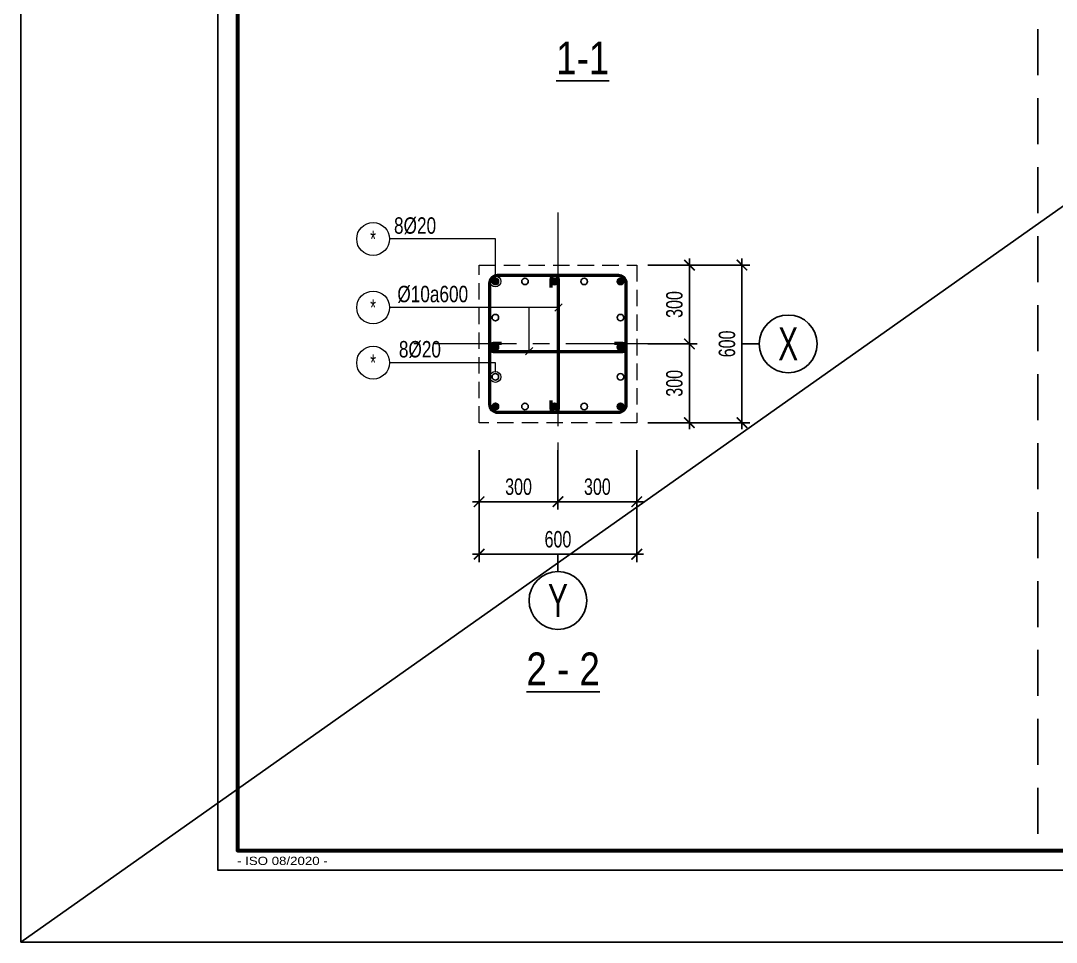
# Model space of a CAD drawing. Header units: metres. Extents: x 71 to 322128, y -14 to 304634.
# Drawn here: x 279225 to 283167, y 289784 to 293291 of the extents above; entities that cross this region are included whole.
import ezdxf
from ezdxf.enums import TextEntityAlignment as Align

# ---------------------------------------------------------------- set-up
doc = ezdxf.new("R2010")
doc.units = ezdxf.units.M
doc.header["$LTSCALE"] = 1000
doc.header["$MEASUREMENT"] = 0
doc.header["$PDMODE"] = 3
for name, pattern in [('CENTER', [2, 1.25, -0.25, 0.25, -0.25]), ('CENTER2', [1.125, 0.75, -0.125, 0.125, -0.125]), ('HIDDEN', [0.375, 0.25, -0.125])]:
    doc.linetypes.add(name, pattern=pattern)
doc.layers.get('0').update_dxf_attribs({"linetype": 'CONTINUOUS'})
doc.layers.get('Defpoints').update_dxf_attribs({"linetype": 'CONTINUOUS'})
for name, color, linetype in [('CDC -TEXT KHUNG', 7, 'CONTINUOUS'), ('CDC-KHUNGTEN', 7, 'CONTINUOUS'), ('CDC.03.BORDER', 3, 'CONTINUOUS'), ('CDC.04.HIDDEN', 8, 'HIDDEN'), ('CDC.06.TEXT', 2, 'CONTINUOUS'), ('CDC.11.NOTE', 8, 'CONTINUOUS'), ('KCS_STEEL_SNODE', 6, 'CONTINUOUS'), ('STEEL_NODE', 6, 'CONTINUOUS')]:
    doc.layers.add(name, color=color, linetype=linetype)
for name, color, linetype, lineweight in [('CDC_01.AXIS', 160, 'CENTER2', 13), ('CDC_02.DIM', 1, 'CONTINUOUS', 18), ('CDC_04.HIDDEN', 8, 'HIDDEN', 15), ('CDC_05.STEEL', 4, 'CONTINUOUS', 50), ('CDC_06.TEXT', 2, 'CONTINUOUS', 18), ('CDC_11.NOTE', 8, 'CONTINUOUS', 18), ('CDC_14.STEELNUM', 9, 'CONTINUOUS', 18)]:
    doc.layers.add(name, color=color, linetype=linetype, lineweight=lineweight)
doc.layers.add('KCS_Plotter', color=11, linetype='CONTINUOUS', plot=False)
doc.styles.add('ARIAL', font='arial.ttf', dxfattribs={"width": 0.6})
doc.styles.add('KC_SMTEXT', font='arial.ttf', dxfattribs={"width": 0.7})
doc.styles.add('KCS_SMTEXT', font='arial.ttf', dxfattribs={"width": 0.7})
doc.styles.add('KT CDC', font='arial.ttf', dxfattribs={"width": 0.85, "height": 200})
doc.dimstyles.new('KCS_DIM25', dxfattribs={"dimscale": 25, "dimtxt": 2.5, "dimasz": 1.6, "dimexe": 1.2, "dimexo": 0, "dimgap": 1, "dimtad": 1, "dimdec": 0, "dimzin": 0, "dimdsep": 46, "dimtxsty": 'KCS_SMTEXT', "dimblk": 'ARCHTICK', "dimcen": 0, "dimdle": 1, "dimclrd": 256, "dimclre": 256, "dimclrt": 2, "dimadec": 0, "dimazin": 0, "dimtfac": 1, "dimtdec": 0, "dimtix": 1, "dimtmove": 2, "dimatfit": 3, "dimfxl": 1, "dimtolj": 1, "dimtzin": 0, "dimarcsym": 0})

# ---------------------------------------------------------------- blocks, each defined once
blk = doc.blocks.new('_ArchTick')
at = {"color": 0, "linetype": 'ByBlock', "const_width": 0.15}
blk.add_lwpolyline([(-0.5, -0.5), (0.5, 0.5)], dxfattribs=at)
blk = doc.blocks.new('*D322')
at = {"layer": 'CDC_02.DIM', "color": 1, "lineweight": -2, "transparency": 16777216}
for p, q in [((281770.5, 292386.2), (281770.5, 292036.2)), ((281612.3, 292361.2), (281800.5, 292361.2)), ((281612.3, 292061.2), (281800.5, 292061.2))]:
    blk.add_line(p, q, dxfattribs=at)
at = {"layer": 'Defpoints', "color": 0, "transparency": 16777216}
for p in [(281612.3, 292361.2), (281612.3, 292061.2), (281770.5, 292061.2)]:
    blk.add_point(p, dxfattribs=at)
at = {"layer": 'CDC_02.DIM', "color": 1, "lineweight": -2, "transparency": 16777216, "xscale": 40, "yscale": 40, "zscale": 40}
for p, rotation in [((281770.5, 292361.2), 90), ((281770.5, 292061.2), 270)]:
    blk.add_blockref('_ArchTick', p, dxfattribs=dict(at, rotation=rotation))
at = {"layer": 'CDC_02.DIM', "color": 2, "transparency": 16777216, "insert": (281713.5, 292211.2), "char_height": 62.5, "attachment_point": 5, "rotation": 90, "style": 'KCS_SMTEXT'}
blk.add_mtext('\\A1;300', dxfattribs=at)
blk = doc.blocks.new('*D323')
at = {"layer": 'CDC_02.DIM', "color": 1, "lineweight": -2, "transparency": 16777216}
for p, q in [((281970.5, 292386.2), (281970.5, 291736.2)), ((281612.3, 292361.2), (282000.5, 292361.2)), ((281612.3, 291761.2), (282000.5, 291761.2))]:
    blk.add_line(p, q, dxfattribs=at)
at = {"layer": 'Defpoints', "color": 0, "transparency": 16777216}
for p in [(281612.3, 292361.2), (281612.3, 291761.2), (281970.5, 291761.2)]:
    blk.add_point(p, dxfattribs=at)
at = {"layer": 'CDC_02.DIM', "color": 1, "lineweight": -2, "transparency": 16777216, "xscale": 40, "yscale": 40, "zscale": 40}
for p, rotation in [((281970.5, 292361.2), 90), ((281970.5, 291761.2), 270)]:
    blk.add_blockref('_ArchTick', p, dxfattribs=dict(at, rotation=rotation))
at = {"layer": 'CDC_02.DIM', "color": 2, "transparency": 16777216, "insert": (281913.6, 292061.2), "char_height": 62.5, "attachment_point": 5, "rotation": 90, "style": 'KCS_SMTEXT'}
blk.add_mtext('\\A1;600', dxfattribs=at)
blk = doc.blocks.new('*D324')
at = {"layer": 'CDC_02.DIM', "color": 1, "lineweight": -2, "transparency": 16777216}
for p, q in [((281770.5, 292086.2), (281770.5, 291736.2)), ((281612.3, 292061.2), (281800.5, 292061.2)), ((281612.3, 291761.2), (281800.5, 291761.2))]:
    blk.add_line(p, q, dxfattribs=at)
at = {"layer": 'Defpoints', "color": 0, "transparency": 16777216}
for p in [(281612.3, 292061.2), (281612.3, 291761.2), (281770.5, 291761.2)]:
    blk.add_point(p, dxfattribs=at)
at = {"layer": 'CDC_02.DIM', "color": 1, "lineweight": -2, "transparency": 16777216, "xscale": 40, "yscale": 40, "zscale": 40}
for p, rotation in [((281770.5, 292061.2), 90), ((281770.5, 291761.2), 270)]:
    blk.add_blockref('_ArchTick', p, dxfattribs=dict(at, rotation=rotation))
at = {"layer": 'CDC_02.DIM', "color": 2, "transparency": 16777216, "insert": (281713.5, 291911.2), "char_height": 62.5, "attachment_point": 5, "rotation": 90, "style": 'KCS_SMTEXT'}
blk.add_mtext('\\A1;300', dxfattribs=at)
blk = doc.blocks.new('*D325')
at = {"layer": 'CDC_02.DIM', "color": 1, "lineweight": -2, "transparency": 16777216}
for p, q in [((280970.1, 291656.9), (280970.1, 291430.5)), ((281270.1, 291656.9), (281270.1, 291430.5)), ((280945.1, 291460.5), (281295.1, 291460.5))]:
    blk.add_line(p, q, dxfattribs=at)
at = {"layer": 'Defpoints', "color": 0, "transparency": 16777216}
for p in [(280970.1, 291656.9), (281270.1, 291656.9), (281270.1, 291460.5)]:
    blk.add_point(p, dxfattribs=at)
at = {"layer": 'CDC_02.DIM', "color": 1, "lineweight": -2, "transparency": 16777216, "xscale": 40, "yscale": 40, "zscale": 40, "rotation": 180}
blk.add_blockref('_ArchTick', (280970.1, 291460.5), dxfattribs=at)
at = {"layer": 'CDC_02.DIM', "color": 1, "lineweight": -2, "transparency": 16777216, "xscale": 40, "yscale": 40, "zscale": 40}
blk.add_blockref('_ArchTick', (281270.1, 291460.5), dxfattribs=at)
at = {"layer": 'CDC_02.DIM', "color": 2, "transparency": 16777216, "insert": (281120.1, 291517.4), "char_height": 62.5, "attachment_point": 5, "style": 'KCS_SMTEXT'}
blk.add_mtext('\\A1;300', dxfattribs=at)
blk = doc.blocks.new('*D326')
at = {"layer": 'CDC_02.DIM', "color": 1, "lineweight": -2, "transparency": 16777216}
for p, q in [((280970.1, 291656.9), (280970.1, 291230.5)), ((281570.1, 291656.9), (281570.1, 291230.5)), ((281595.1, 291260.5), (280945.1, 291260.5))]:
    blk.add_line(p, q, dxfattribs=at)
at = {"layer": 'Defpoints', "color": 0, "transparency": 16777216}
for p in [(280970.1, 291656.9), (281570.1, 291656.9), (280970.1, 291260.5)]:
    blk.add_point(p, dxfattribs=at)
at = {"layer": 'CDC_02.DIM', "color": 1, "lineweight": -2, "transparency": 16777216, "xscale": 40, "yscale": 40, "zscale": 40, "rotation": 180}
blk.add_blockref('_ArchTick', (280970.1, 291260.5), dxfattribs=at)
at = {"layer": 'CDC_02.DIM', "color": 1, "lineweight": -2, "transparency": 16777216, "xscale": 40, "yscale": 40, "zscale": 40}
blk.add_blockref('_ArchTick', (281570.1, 291260.5), dxfattribs=at)
at = {"layer": 'CDC_02.DIM', "color": 2, "transparency": 16777216, "insert": (281270.1, 291317.4), "char_height": 62.5, "attachment_point": 5, "style": 'KCS_SMTEXT'}
blk.add_mtext('\\A1;600', dxfattribs=at)
blk = doc.blocks.new('KC_SNODE_2')
at = {"layer": 'KCS_STEEL_SNODE', "color": 3}
blk.add_circle((0, 0), 12.5, dxfattribs=at)
blk = doc.blocks.new('*D327')
at = {"layer": 'CDC_02.DIM', "color": 1, "lineweight": -2, "transparency": 16777216}
for p, q in [((281270.1, 291656.9), (281270.1, 291430.5)), ((281570.1, 291656.9), (281570.1, 291430.5)), ((281245.1, 291460.5), (281595.1, 291460.5))]:
    blk.add_line(p, q, dxfattribs=at)
at = {"layer": 'Defpoints', "color": 0, "transparency": 16777216}
for p in [(281270.1, 291656.9), (281570.1, 291656.9), (281570.1, 291460.5)]:
    blk.add_point(p, dxfattribs=at)
at = {"layer": 'CDC_02.DIM', "color": 1, "lineweight": -2, "transparency": 16777216, "xscale": 40, "yscale": 40, "zscale": 40, "rotation": 180}
blk.add_blockref('_ArchTick', (281270.1, 291460.5), dxfattribs=at)
at = {"layer": 'CDC_02.DIM', "color": 1, "lineweight": -2, "transparency": 16777216, "xscale": 40, "yscale": 40, "zscale": 40}
blk.add_blockref('_ArchTick', (281570.1, 291460.5), dxfattribs=at)
at = {"layer": 'CDC_02.DIM', "color": 2, "transparency": 16777216, "insert": (281420.1, 291517.4), "char_height": 62.5, "attachment_point": 5, "style": 'KCS_SMTEXT'}
blk.add_mtext('\\A1;300', dxfattribs=at)
blk = doc.blocks.new('KC_SNODE')
at = {"layer": 'KCS_STEEL_SNODE'}
blk.add_hatch(color=256, dxfattribs=at).paths.add_polyline_path([(12.5, 0, 1), (-12.5, 0, 1)])
blk.add_circle((0, 0), 12.5, dxfattribs=at)
blk = doc.blocks.new('KHUNG TEN')
at = {"layer": 'CDC-KHUNGTEN', "color": 8}
blk.add_lwpolyline([(75096, 1100), (83000, 1100), (83000, 58300), (3000, 58300), (3000, 1100), (75096, 1100)], dxfattribs=at)
at = {"layer": 'CDC-KHUNGTEN', "color": 255, "lineweight": 60}
blk.add_lwpolyline([(74900, 1400), (74900, 58000), (3300, 58000), (3300, 1400), (74900, 1400)], close=True, dxfattribs=at)
at = {"layer": 'Defpoints', "color": 1, "ltscale": 0.2}
blk.add_lwpolyline([(0, 0), (0, 59400), (84100, 59400), (84100, 0), (0, 0)], close=True, dxfattribs=at)
at = {"layer": 'CDC -TEXT KHUNG', "color": 6, "style": 'KT CDC', "width": 1.15}
blk.add_text('- ISO 08/2020 -', height=125.69, dxfattribs=at).set_placement((3294, 1177))

msp = doc.modelspace()

# ---------------------------------------------------------------- linework, layer by layer
at = {"layer": 'CDC.03.BORDER'}
for p, q in [((281258.5, 292185.8), (281286.6, 292213.9)), ((281146.4, 292019.5), (281174.5, 292047.6))]:
    msp.add_line(p, q, dxfattribs=at)
at = {"layer": 'CDC.04.HIDDEN', "ltscale": 0.7}
msp.add_line((283096.7, 304283.7), (283096.7, 290133.7), dxfattribs=at)
at = {"layer": 'CDC.11.NOTE'}
for p, q in [((281970.5, 292061.2), (282036.4, 292061.2)), ((281270.1, 291194.6), (281270.1, 291260.5))]:
    msp.add_line(p, q, dxfattribs=at)
for centre in [(282146.4, 292061.2), (281270.1, 291084.6)]:
    msp.add_circle(centre, 110, dxfattribs=at)
at = {"layer": 'CDC_01.AXIS', "linetype": 'CENTER', "ltscale": 0.25}
for p, q in [((281270.1, 292561.2), (281270.1, 291559.8)), ((281612.3, 292061.2), (280721.6, 292061.2))]:
    msp.add_line(p, q, dxfattribs=at)
at = {"layer": 'CDC_04.HIDDEN', "ltscale": 0.25}
msp.add_lwpolyline([(281570.1, 292361.2), (281570.1, 291761.2), (280970.1, 291761.2), (280970.1, 292361.2)], close=True, dxfattribs=at)
at = {"layer": 'CDC_05.STEEL'}
msp.add_lwpolyline([(281010.1, 292291.2), (281010.1, 291831.2, 0.414214), (281040.1, 291801.2), (281500.3, 291801.2, 0.414214), (281530.3, 291831.2), (281530.3, 292291.2, 0.414214), (281500.3, 292321.2), (281040.1, 292321.2, 0.414214)], format="xyb", close=True, dxfattribs=at)
for points in [[(281242.6, 291846.2), (281242.6, 291816.2, 1), (281272.6, 291816.2), (281272.6, 292306.2, 1), (281242.6, 292306.2), (281242.6, 292276.2)], [(281055.1, 292062.6), (281025.1, 292062.6, 1), (281025.1, 292032.6), (281515.3, 292032.6, 1), (281515.3, 292062.6), (281485.3, 292062.6)]]:
    msp.add_lwpolyline(points, format="xyb", dxfattribs=at)
at = {"layer": 'CDC_11.NOTE'}
msp.add_line((281160.4, 292033.6), (281160.4, 292199.8), dxfattribs=at)
for points in [[(281031.8, 292320), (281031.8, 292460.5), (280628.9, 292460.5)], [(281272.6, 292199.8), (280628.9, 292199.8)], [(281031.8, 291956.5), (281031.8, 291989.7), (280628.9, 291989.7)]]:
    msp.add_lwpolyline(points, dxfattribs=at)
at = {"layer": 'CDC_11.NOTE', "color": 1}
for centre in [(281031.8, 292299.2), (281031.8, 291935.7)]:
    msp.add_circle(centre, 20.8, dxfattribs=at)
at = {"layer": 'CDC_14.STEELNUM'}
for centre in [(280566.4, 292460.5), (280566.4, 292199.8), (280566.4, 291989.7)]:
    msp.add_circle(centre, 62.5, dxfattribs=at)
at = {"layer": 'KCS_Plotter'}
msp.add_line((279225.1, 289783.7), (300250.1, 304633.7), dxfattribs=at)
at = {"layer": 'STEEL_NODE'}
for p, q in [((281019.3, 292299.2), (281044.3, 292299.2)), ((281031.8, 292286.7), (281031.8, 292311.7)), ((281495.8, 292299.2), (281520.8, 292299.2)), ((281508.3, 292286.7), (281508.3, 292311.7)), ((281019.3, 291823.2), (281044.3, 291823.2)), ((281031.8, 291810.7), (281031.8, 291835.7)), ((281495.8, 291823.2), (281520.8, 291823.2)), ((281508.3, 291810.7), (281508.3, 291835.7))]:
    msp.add_line(p, q, dxfattribs=at)

# ---------------------------------------------------------------- block references
at = {"layer": 'CDC.06.TEXT', "xscale": 0.2499999999982123, "yscale": 0.2499999999982123, "zscale": 0.2499999999982123}
msp.add_blockref('KHUNG TEN', (279225.1, 289783.7), dxfattribs=at)
at = {"layer": 'STEEL_NODE'}
for name, p in [('KC_SNODE', (281031.7, 292299.2)), ('KC_SNODE_2', (281031.8, 292299.2)), ('KC_SNODE_2', (281144.6, 292299.2)), ('KC_SNODE', (281257.2, 292299)), ('KC_SNODE_2', (281257.3, 292299.2)), ('KC_SNODE_2', (281370.1, 292299.2)), ('KC_SNODE', (281508.3, 292299.2)), ('KC_SNODE_2', (281031.8, 292161.2)), ('KC_SNODE', (281031.7, 292048.3)), ('KC_SNODE_2', (281031.8, 292048.5)), ('KC_SNODE', (281508.2, 292048.3)), ('KC_SNODE_2', (281031.8, 291935.8)), ('KC_SNODE', (281031.8, 291823.2)), ('KC_SNODE', (281257.2, 291823)), ('KC_SNODE', (281508.3, 291823.2))]:
    msp.add_blockref(name, p, dxfattribs=at)
at = {"layer": 'STEEL_NODE', "rotation": 180}
for p in [(281508.3, 292299.2), (281508.3, 292161.2), (281508.3, 292048.5), (281508.3, 291935.8), (281031.8, 291823.2), (281144.6, 291823.2), (281257.3, 291823.2), (281370.1, 291823.2), (281508.3, 291823.2)]:
    msp.add_blockref('KC_SNODE_2', p, dxfattribs=at)

# ---------------------------------------------------------------- texts
at = {"layer": 'CDC.06.TEXT', "style": 'ARIAL', "width": 0.8}
msp.add_text('%%U1-1', height=125, dxfattribs=at).set_placement((281364.3, 293149.5), align=Align.MIDDLE_CENTER)
at = {"layer": 'CDC.06.TEXT', "style": 'ARIAL', "width": 0.65}
for s, p in [('X', (282146.4, 292061.2)), ('Y', (281270.1, 291084.6))]:
    msp.add_text(s, height=125, dxfattribs=at).set_placement(p, align=Align.MIDDLE)
at = {"layer": 'CDC.06.TEXT', "style": 'ARIAL', "width": 0.8}
msp.add_text('%%U2 - 2', height=125, dxfattribs=at).set_placement((281289.7, 290761.8), align=Align.CENTER)
at = {"layer": 'CDC_06.TEXT', "style": 'KC_SMTEXT', "width": 0.75}
for s, p in [('8%%C20', (280726.2, 292480.5)), ('%%C10a600', (280793.5, 292219.8)), ('8%%C20', (280744.6, 292009.7))]:
    msp.add_text(s, height=62.5, dxfattribs=at).set_placement(p, align=Align.CENTER)
at = {"layer": 'CDC_14.STEELNUM', "style": 'KC_SMTEXT', "width": 0.65}
for p in [(280566.4, 292460.5), (280566.4, 292199.8), (280566.4, 291989.7)]:
    msp.add_text('*', height=62.5, dxfattribs=at).set_placement(p, align=Align.MIDDLE_CENTER)

# ---------------------------------------------------------------- dimensions: what is measured, and where the dimension line sits
at = {"layer": 'CDC_02.DIM'}
for base, p1, p2, angle, picture, middle in [((281770.5, 292061.2), (281612.3, 292361.2), (281612.3, 292061.2), 90, '*D322', (281713.5, 292211.2)), ((281970.5, 291761.2), (281612.3, 292361.2), (281612.3, 291761.2), 90, '*D323', (281913.6, 292061.2)), ((281770.5, 291761.2), (281612.3, 292061.2), (281612.3, 291761.2), 270, '*D324', (281713.5, 291911.2))]:
    dim = msp.add_linear_dim(base=base, p1=p1, p2=p2, angle=angle, dimstyle='KCS_DIM25', dxfattribs=at)
    dim.commit()
    dim.dimension.update_dxf_attribs({"geometry": picture, "text_midpoint": middle})
for base, p1, p2, picture, middle in [((281270.1, 291460.5), (280970.1, 291656.9), (281270.1, 291656.9), '*D325', (281120.1, 291517.4)), ((280970.1, 291260.5), (281570.1, 291656.9), (280970.1, 291656.9), '*D326', (281270.1, 291317.4)), ((281570.1, 291460.5), (281270.1, 291656.9), (281570.1, 291656.9), '*D327', (281420.1, 291517.4))]:
    dim = msp.add_linear_dim(base=base, p1=p1, p2=p2, dimstyle='KCS_DIM25', dxfattribs=at)
    dim.commit()
    dim.dimension.update_dxf_attribs({"geometry": picture, "text_midpoint": middle})

doc.saveas('drawing.dxf')
